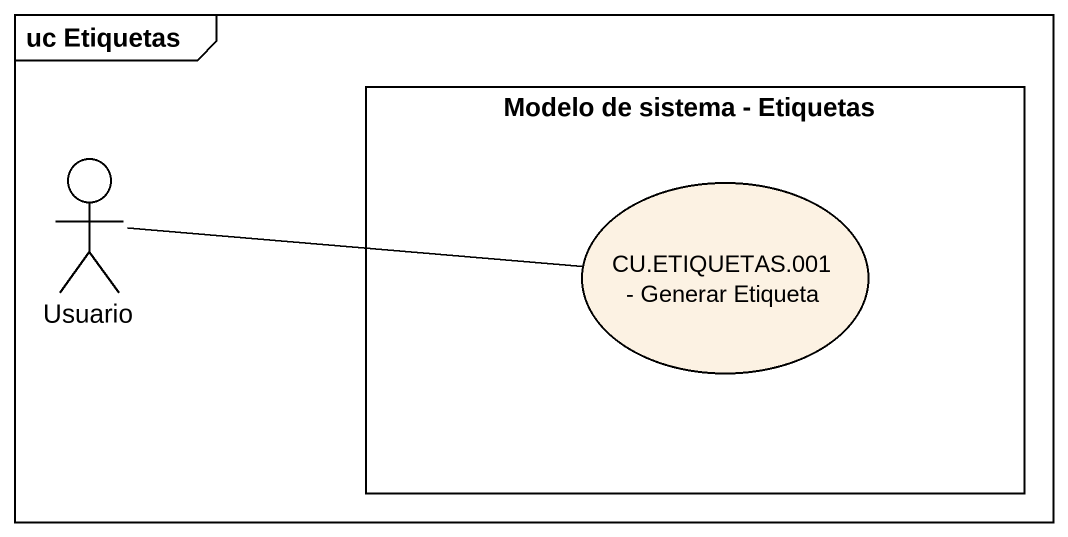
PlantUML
@startuml
mainframe uc Etiquetas
rectangle "Modelo de sistema - Etiquetas" as Modelo_de_sistema_Etiquetas {
  usecase "CU.ETIQUETAS.001 - Generar Etiqueta" as CU_ETIQUETAS_001_Generar
}
actor Usuario
Usuario -right- CU_ETIQUETAS_001_Generar
@enduml
